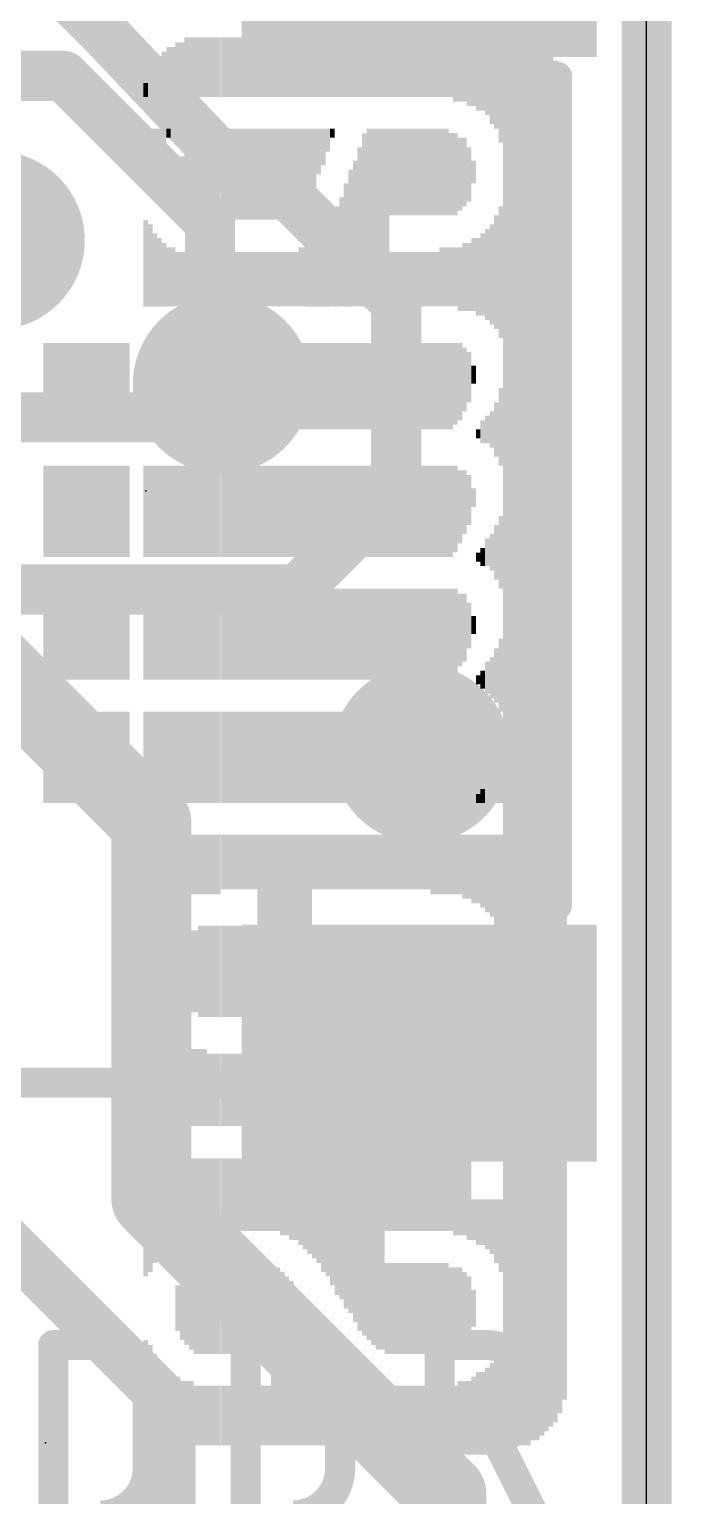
# Model space of a CAD drawing. Extents: x -0.1 to 25.5, y -0.1 to 17.9.
# Drawn here: x 22.27 to 25.53, y 3.8 to 11.23 of the extents above; entities that cross this region are included whole.
import ezdxf

# ---------------------------------------------------------------- set-up
doc = ezdxf.new("R2010")
doc.units = 0
for name, color, linetype in [('1', 12, 'CONTINUOUS'), ('16', 5, 'CONTINUOUS'), ('18', 110, 'CONTINUOUS'), ('20', 31, 'CONTINUOUS'), ('21', 40, 'CONTINUOUS'), ('22', 6, 'CONTINUOUS'), ('23', 53, 'CONTINUOUS'), ('24', 53, 'CONTINUOUS')]:
    doc.layers.add(name, color=color, linetype=linetype)

# ---------------------------------------------------------------- blocks, each defined once
blk = doc.blocks.new('RECT')
blk.add_solid([(-0.5, -0.5), (0.5, -0.5), (-0.5, 0.5), (0.5, 0.5)])
blk = doc.blocks.new('ROUNDV')
at = {"const_width": 0.5}
blk.add_lwpolyline([(0, -0.25, 1), (0, 0.25, 1), (0, -0.25)], format="xyb", dxfattribs=at)

msp = doc.modelspace()

# ---------------------------------------------------------------- linework, layer by layer
at = {"layer": '1'}
for points, const_width in [([(25.4, 17.78), (25.4, 0)], 0.254), ([(22.6532, 11.206), (21.2862, 12.573)], 0.254), ([(23.4042, 10.414), (22.6532, 11.206)], 0.254), ([(23.4042, 10.414), (23.5585, 10.414)], 0.254), ([(23.5585, 10.414), (24.13, 9.8425)], 0.254), ([(24.13, 9.8425), (24.13, 8.89)], 0.254), ([(23.2476, 9.4314), (23.0792, 9.263)], 0.254), ([(23.0792, 9.263), (20.473, 9.263)], 0.254), ([(24.13, 8.89), (23.63, 8.39)], 0.254), ([(21.709, 8.39), (22.8888, 7.2102)], 0.4064), ([(23.63, 8.39), (21.3995, 8.39)], 0.254), ([(22.8888, 7.2102), (22.8888, 5.3006)], 0.4064), ([(22.8888, 5.3006), (24.384, 3.8054)], 0.4064), ([(24.384, 3.8054), (24.384, 1.905)], 0.4064)]:
    msp.add_lwpolyline(points, dxfattribs=dict(at, const_width=const_width))
for points, const_width in [([(22.6993, 11.2497, 1), (22.6072, 11.1623)], 0.127), ([(22.6083, 11.1611, 1), (22.6981, 11.2509)], 0.127), ([(23.4042, 10.4775, 1), (23.4042, 10.3505)], 0.127), ([(23.3582, 10.3703, 1), (23.4503, 10.4577)], 0.127), ([(23.6034, 10.4589, 1), (23.5136, 10.3691)], 0.127), ([(23.5585, 10.3505, 1), (23.5585, 10.4775)], 0.127), ([(24.1935, 9.8425, 1), (24.0665, 9.8425)], 0.127), ([(24.0851, 9.7976, 1), (24.1749, 9.8874)], 0.127), ([(23.2925, 9.3865, 1), (23.2027, 9.4763)], 0.127), ([(23.0343, 9.3079, 1), (23.1241, 9.2181)], 0.127), ([(23.0792, 9.1995, 1), (23.0792, 9.3265)], 0.127), ([(24.1749, 8.8451, 1), (24.0851, 8.9349)], 0.127), ([(24.0665, 8.89, 1), (24.1935, 8.89)], 0.127), ([(23.5851, 8.4349, 1), (23.6749, 8.3451)], 0.127), ([(23.63, 8.3265, 1), (23.63, 8.4535)], 0.127), ([(22.9904, 7.2102, 1), (22.7872, 7.2102)], 0.2032), ([(22.817, 7.1384, 1), (22.9606, 7.282)], 0.2032), ([(22.9606, 5.3725, 1), (22.817, 5.2288)], 0.2032), ([(22.7872, 5.3006, 1), (22.9904, 5.3006)], 0.2032), ([(24.4856, 3.8054, 1), (24.2824, 3.8054)], 0.2032), ([(24.3122, 3.7336, 1), (24.4558, 3.8773)], 0.2032)]:
    msp.add_lwpolyline(points, format="xyb", dxfattribs=dict(at, const_width=const_width))
at = {"layer": '16', "const_width": 0.254}
for points in [[(25.4, 17.78), (25.4, 0)], [(22.4435, 10.9942), (21.7525, 10.9942)], [(23.1862, 10.2515), (22.4435, 10.9942)], [(23.1862, 9.4314), (23.1862, 10.2515)], [(23.2476, 9.4314), (23.1862, 9.4314)], [(21.463, 5.7785), (22.987, 4.2545)], [(22.987, 4.2545), (22.987, 2.54)]]:
    msp.add_lwpolyline(points, dxfattribs=at)
at = {"layer": '16', "const_width": 0.127}
for points in [[(22.4884, 11.0391, 1), (22.3986, 10.9493)], [(22.4435, 10.9307, 1), (22.4435, 11.0577)], [(23.2497, 10.2515, 1), (23.1227, 10.2515)], [(23.1413, 10.2066, 1), (23.2311, 10.2964)], [(23.1862, 9.4949, 1), (23.1862, 9.3679)], [(23.2476, 9.3679, 1), (23.2476, 9.4949)], [(23.1227, 9.4314, 1), (23.2497, 9.4314)], [(23.0505, 4.2545, 1), (22.9235, 4.2545)], [(22.9421, 4.2096, 1), (23.0319, 4.2994)]]:
    msp.add_lwpolyline(points, format="xyb", dxfattribs=at)
at = {"layer": '20'}
msp.add_line((25.4, 2.54), (25.4, 15.24), dxfattribs=at)
at = {"layer": '21', "const_width": 0.1524}
for points in [[(24.946, 6.79), (24.946, 10.99)], [(23.246, 5.89), (20.646, 5.89)], [(22.391, 3.6957), (22.391, 4.5593)], [(22.391, 4.5593), (22.6308, 4.5593)], [(23.3663, 3.6957), (23.3663, 4.5593)], [(23.3663, 4.5593), (23.6062, 4.5593)], [(24.3501, 3.6957), (24.3501, 4.5593)], [(24.3501, 4.5593), (24.59, 4.5593)], [(22.8707, 4.3194), (22.8707, 3.9356)], [(23.8461, 4.3194), (23.8461, 3.9356)], [(24.59, 4.0795), (24.3501, 4.0795)], [(24.8299, 3.6957), (24.638, 4.0795)]]:
    msp.add_lwpolyline(points, dxfattribs=at)
at = {"layer": '21'}
for points, const_width in [([(24.9841, 10.99, 1), (24.9079, 10.99)], 0.0762), ([(24.9079, 6.79, 1), (24.9841, 6.79)], 0.0762), ([(23.246, 5.8519, 1), (23.246, 5.9281)], 0.0762), ([(22.4291, 4.5593, 1), (22.3529, 4.5593)], 0.0762), ([(22.391, 4.5974, 1), (22.391, 4.5212)], 0.0762), ([(22.8707, 4.3194, 0.4142), (22.6308, 4.5593)], 0.1524), ([(22.6308, 4.5974, 1), (22.6308, 4.5212)], 0.0762), ([(22.6308, 4.5212, 1), (22.6308, 4.5974)], 0.0762), ([(23.4044, 4.5593, 1), (23.3282, 4.5593)], 0.0762), ([(23.3663, 4.5974, 1), (23.3663, 4.5212)], 0.0762), ([(23.8461, 4.3194, 0.4142), (23.6062, 4.5593)], 0.1524), ([(23.6062, 4.5974, 1), (23.6062, 4.5212)], 0.0762), ([(23.6062, 4.5212, 1), (23.6062, 4.5974)], 0.0762), ([(24.3882, 4.5593, 1), (24.312, 4.5593)], 0.0762), ([(24.3501, 4.5974, 1), (24.3501, 4.5212)], 0.0762), ([(24.59, 4.0795, 1), (24.59, 4.5593)], 0.1524), ([(24.59, 4.5974, 1), (24.59, 4.5212)], 0.0762), ([(24.59, 4.5212, 1), (24.59, 4.5974)], 0.0762), ([(22.9088, 4.3194, 1), (22.8326, 4.3194)], 0.0762), ([(23.8842, 4.3194, 1), (23.808, 4.3194)], 0.0762), ([(22.8326, 4.3194, 1), (22.9088, 4.3194)], 0.0762), ([(23.808, 4.3194, 1), (23.8842, 4.3194)], 0.0762), ([(24.3501, 4.1176, 1), (24.3501, 4.0414)], 0.0762), ([(24.59, 4.1176, 1), (24.59, 4.0414)], 0.0762), ([(24.59, 4.0414, 1), (24.59, 4.1176)], 0.0762), ([(24.6721, 4.0966, 1), (24.6039, 4.0625)], 0.0762), ([(22.6308, 3.6957, 0.4142), (22.8707, 3.9356)], 0.1524), ([(22.9088, 3.9356, 1), (22.8326, 3.9356)], 0.0762), ([(22.8326, 3.9356, 1), (22.9088, 3.9356)], 0.0762), ([(23.6062, 3.6957, 0.4142), (23.8461, 3.9356)], 0.1524), ([(23.8842, 3.9356, 1), (23.808, 3.9356)], 0.0762), ([(23.808, 3.9356, 1), (23.8842, 3.9356)], 0.0762)]:
    msp.add_lwpolyline(points, format="xyb", dxfattribs=dict(at, const_width=const_width))
at = {"layer": '23'}
msp.add_point((22.86, 8.89), dxfattribs=at)
at = {"layer": '24'}
msp.add_point((22.352, 4.064), dxfattribs=at)

# ---------------------------------------------------------------- block references
at = {"layer": '1', "xscale": 1.8, "yscale": 1.2, "rotation": 180}
for p in [(24.246, 11.69), (24.246, 6.09)]:
    msp.add_blockref('RECT', p, dxfattribs=at)
at = {"layer": '18', "xscale": 0.9064, "yscale": 0.9064}
for p in [(22.098, 10.16), (22.098, 10.16), (23.2476, 9.4314), (23.2476, 9.4314), (24.257, 7.5565), (24.257, 7.5565)]:
    msp.add_blockref('ROUNDV', p, dxfattribs=at)
at = {"layer": '22', "rotation": 90}
for p, xscale, yscale in [((23.0217, 11.0249), 0.2769, 0.0231), ((23.0448, 11.0249), 0.2769, 0.0231), ((23.0679, 11.0376), 0.3023, 0.0231), ((23.091, 11.0376), 0.3023, 0.0231), ((23.114, 11.0376), 0.3023, 0.0229), ((23.137, 11.0376), 0.3023, 0.0231), ((23.1601, 11.0376), 0.3023, 0.0231), ((23.1832, 11.0376), 0.3023, 0.0231), ((23.2063, 11.0376), 0.3023, 0.0231), ((23.2294, 11.0376), 0.3023, 0.0231), ((23.2526, 11.0376), 0.3023, 0.0231), ((23.2757, 11.0376), 0.3023, 0.0231), ((23.2988, 11.0376), 0.3023, 0.0231), ((23.3219, 11.0376), 0.3023, 0.0231), ((23.345, 11.0376), 0.3023, 0.0231), ((23.368, 11.0376), 0.3023, 0.0229), ((23.391, 11.0376), 0.3023, 0.0231), ((23.4141, 11.0376), 0.3023, 0.0231), ((23.4372, 11.0376), 0.3023, 0.0231), ((23.4603, 11.0376), 0.3023, 0.0231), ((23.4834, 11.0376), 0.3023, 0.0231), ((23.5066, 11.0376), 0.3023, 0.0231), ((23.5297, 11.0376), 0.3023, 0.0231), ((23.5528, 11.0376), 0.3023, 0.0231), ((23.5759, 11.0376), 0.3023, 0.0231), ((23.599, 11.0376), 0.3023, 0.0231), ((23.622, 11.0376), 0.3023, 0.0229), ((23.645, 11.0376), 0.3023, 0.0231), ((23.6681, 11.0376), 0.3023, 0.0231), ((23.6912, 11.0376), 0.3023, 0.0231), ((23.7143, 11.0376), 0.3023, 0.0231), ((23.7374, 11.0376), 0.3023, 0.0231), ((23.7606, 11.0376), 0.3023, 0.0231), ((23.7837, 11.0376), 0.3023, 0.0231), ((23.8068, 11.0376), 0.3023, 0.0231), ((23.8299, 11.0376), 0.3023, 0.0231), ((23.853, 11.0376), 0.3023, 0.0231), ((23.876, 11.0376), 0.3023, 0.0229), ((23.899, 11.0376), 0.3023, 0.0231), ((23.9221, 11.0376), 0.3023, 0.0231), ((23.9452, 11.0376), 0.3023, 0.0231), ((23.9683, 11.0376), 0.3023, 0.0231), ((23.9914, 11.0376), 0.3023, 0.0231), ((24.0146, 11.0376), 0.3023, 0.0231), ((24.0377, 11.0376), 0.3023, 0.0231), ((24.0608, 11.0376), 0.3023, 0.0231), ((24.0839, 11.0376), 0.3023, 0.0231), ((24.107, 11.0376), 0.3023, 0.0231), ((24.13, 11.0376), 0.3023, 0.0229), ((24.153, 11.0376), 0.3023, 0.0231), ((24.1761, 11.0376), 0.3023, 0.0231), ((24.1992, 11.0376), 0.3023, 0.0231), ((24.2223, 11.0376), 0.3023, 0.0231), ((24.2454, 11.0376), 0.3023, 0.0231), ((24.2686, 11.0376), 0.3023, 0.0231), ((24.2917, 11.0376), 0.3023, 0.0231), ((24.3148, 11.0376), 0.3023, 0.0231), ((24.3379, 11.0376), 0.3023, 0.0231), ((24.361, 11.0376), 0.3023, 0.0231), ((24.384, 11.0376), 0.3023, 0.0229), ((24.407, 11.0376), 0.3023, 0.0231), ((24.4301, 11.0261), 0.3251, 0.0231), ((24.4532, 11.0261), 0.3251, 0.0231), ((24.4763, 11.0261), 0.3251, 0.0231), ((24.4994, 11.0147), 0.348, 0.0231), ((24.5226, 11.0147), 0.348, 0.0231), ((24.5457, 11.0033), 0.3708, 0.0231), ((24.5688, 11.0033), 0.3708, 0.0231), ((24.5919, 10.9919), 0.3937, 0.0231), ((24.615, 10.969), 0.4394, 0.0231), ((24.638, 10.9576), 0.4623, 0.0229), ((24.661, 10.922), 0.5334, 0.0231), ((24.6841, 8.429), 5.5194, 0.0231), ((24.7072, 8.429), 5.5194, 0.0231), ((24.7303, 8.429), 5.5194, 0.0231), ((24.7534, 8.429), 5.5194, 0.0231), ((24.7766, 8.429), 5.5194, 0.0231), ((24.7997, 8.4163), 5.494, 0.0231), ((24.8228, 8.4163), 5.494, 0.0231), ((22.9292, 10.9906), 0.2083, 0.0231), ((22.9523, 11.002), 0.2311, 0.0231), ((22.9754, 11.0134), 0.254, 0.0231), ((22.9986, 11.0134), 0.254, 0.0231), ((24.8459, 8.4049), 5.4712, 0.0231), ((24.869, 8.4049), 5.4712, 0.0231), ((24.892, 8.3934), 5.4483, 0.0229), ((24.915, 8.382), 5.4254, 0.0231), ((22.883, 10.9563), 0.1397, 0.0231), ((22.9061, 10.9792), 0.1854, 0.0231), ((24.9381, 8.3706), 5.4026, 0.0231), ((24.9612, 8.3477), 5.3569, 0.0231), ((22.86, 10.922), 0.0711, 0.0229), ((24.9843, 8.3134), 5.2883, 0.0231), ((22.86, 10.6109), 0.2311, 0.0229), ((22.883, 10.6223), 0.2083, 0.0231), ((22.9061, 10.6451), 0.1626, 0.0231), ((22.9292, 10.668), 0.1168, 0.0231), ((22.9523, 10.6794), 0.094, 0.0231), ((22.9754, 10.7036), 0.0457, 0.0231), ((23.137, 10.4953), 0.4623, 0.0231), ((23.1601, 10.4953), 0.4623, 0.0231), ((23.1832, 10.4953), 0.4623, 0.0231), ((23.2063, 10.4953), 0.4623, 0.0231), ((23.2294, 10.4953), 0.4623, 0.0231), ((23.2526, 10.4953), 0.4623, 0.0231), ((23.2757, 10.4953), 0.4623, 0.0231), ((23.2988, 10.4953), 0.4623, 0.0231), ((23.3219, 10.4953), 0.4623, 0.0231), ((23.345, 10.4953), 0.4623, 0.0231), ((23.368, 10.4953), 0.4623, 0.0229), ((23.391, 10.4953), 0.4623, 0.0231), ((23.4141, 10.4953), 0.4623, 0.0231), ((23.4372, 10.4953), 0.4623, 0.0231), ((23.4603, 10.4953), 0.4623, 0.0231), ((23.4834, 10.4953), 0.4623, 0.0231), ((23.5066, 10.4953), 0.4623, 0.0231), ((23.5297, 10.4953), 0.4623, 0.0231), ((23.5528, 10.4953), 0.4623, 0.0231), ((23.5759, 10.4953), 0.4623, 0.0231), ((23.599, 10.5067), 0.4394, 0.0231), ((23.622, 10.5067), 0.4394, 0.0229), ((23.645, 10.5181), 0.4166, 0.0231), ((23.6681, 10.5296), 0.3937, 0.0231), ((23.6912, 10.5524), 0.348, 0.0231), ((23.7143, 10.5766), 0.2997, 0.0231), ((23.7374, 10.6109), 0.2311, 0.0231), ((23.7606, 10.6337), 0.1854, 0.0231), ((23.7837, 10.668), 0.1168, 0.0231), ((23.8068, 10.7036), 0.0457, 0.0231), ((23.9914, 10.2756), 0.9017, 0.0231), ((24.0146, 10.2756), 0.9017, 0.0231), ((24.0377, 10.2756), 0.9017, 0.0231), ((24.0608, 10.2756), 0.9017, 0.0231), ((24.0839, 10.2756), 0.9017, 0.0231), ((24.107, 10.5067), 0.4394, 0.0231), ((24.13, 10.5067), 0.4394, 0.0229), ((24.153, 10.5067), 0.4394, 0.0231), ((24.1761, 10.5067), 0.4394, 0.0231), ((24.1992, 10.5067), 0.4394, 0.0231), ((24.2223, 10.5067), 0.4394, 0.0231), ((24.2454, 10.5067), 0.4394, 0.0231), ((24.2686, 10.5067), 0.4394, 0.0231), ((24.2917, 10.5067), 0.4394, 0.0231), ((24.3148, 10.5067), 0.4394, 0.0231), ((24.3379, 10.5067), 0.4394, 0.0231), ((24.361, 10.5067), 0.4394, 0.0231), ((24.384, 10.5067), 0.4394, 0.0229), ((23.0679, 10.4597), 0.3454, 0.0231), ((23.091, 10.4839), 0.3937, 0.0231), ((23.114, 10.4839), 0.4394, 0.0229), ((23.9452, 10.2286), 0.8077, 0.0231), ((23.9683, 10.2641), 0.8788, 0.0231), ((24.407, 10.4953), 0.4166, 0.0231), ((24.4301, 10.4953), 0.4166, 0.0231), ((24.4532, 10.4953), 0.3708, 0.0231), ((24.4763, 10.5067), 0.348, 0.0231), ((24.4994, 10.494), 0.2769, 0.0231), ((23.0448, 10.4483), 0.2769, 0.0231), ((23.9221, 10.1943), 0.7391, 0.0231), ((24.5226, 10.5067), 0.1143, 0.0231), ((23.0217, 10.4369), 0.1168, 0.0231), ((23.899, 10.1714), 0.6934, 0.0231), ((23.876, 10.1371), 0.6248, 0.0229), ((23.853, 10.1016), 0.5537, 0.0231), ((22.86, 10.0444), 0.4394, 0.0229), ((23.8068, 10.0559), 0.4623, 0.0231), ((23.8299, 10.0787), 0.508, 0.0231), ((24.638, 9.9987), 0.5766, 0.0229), ((24.661, 9.9987), 0.668, 0.0231), ((22.883, 10.033), 0.4166, 0.0231), ((22.9061, 10.0101), 0.3708, 0.0231), ((23.7606, 10.0101), 0.3708, 0.0231), ((23.7837, 10.033), 0.4166, 0.0231), ((24.5688, 9.9873), 0.4166, 0.0231), ((24.5919, 9.9873), 0.4623, 0.0231), ((24.615, 9.9873), 0.508, 0.0231), ((22.9292, 9.9987), 0.348, 0.0231), ((22.9523, 9.986), 0.3226, 0.0231), ((22.9754, 9.9746), 0.2997, 0.0231), ((22.9986, 9.9746), 0.2997, 0.0231), ((23.645, 9.9746), 0.2997, 0.0231), ((23.6681, 9.9746), 0.2997, 0.0231), ((23.6912, 9.986), 0.3226, 0.0231), ((23.7143, 9.986), 0.3226, 0.0231), ((23.7374, 9.9987), 0.348, 0.0231), ((24.361, 9.9746), 0.2997, 0.0231), ((24.384, 9.9746), 0.2997, 0.0229), ((24.407, 9.9746), 0.2997, 0.0231), ((24.4301, 9.9746), 0.2997, 0.0231), ((24.4532, 9.9632), 0.3226, 0.0231), ((24.4763, 9.9746), 0.3454, 0.0231), ((24.4994, 9.9746), 0.3454, 0.0231), ((24.5226, 9.9873), 0.3708, 0.0231), ((24.5457, 9.9759), 0.3937, 0.0231), ((23.0217, 9.9632), 0.2769, 0.0231), ((23.0448, 9.9632), 0.2769, 0.0231), ((23.0679, 9.9632), 0.2769, 0.0231), ((23.091, 9.9632), 0.2769, 0.0231), ((23.114, 9.9632), 0.2769, 0.0229), ((23.137, 9.9632), 0.2769, 0.0231), ((23.1601, 9.9632), 0.2769, 0.0231), ((23.1832, 9.9632), 0.2769, 0.0231), ((23.2063, 9.9632), 0.2769, 0.0231), ((23.2294, 9.9632), 0.2769, 0.0231), ((23.2526, 9.9632), 0.2769, 0.0231), ((23.2757, 9.9632), 0.2769, 0.0231), ((23.2988, 9.9632), 0.2769, 0.0231), ((23.3219, 9.9632), 0.2769, 0.0231), ((23.345, 9.9632), 0.2769, 0.0231), ((23.368, 9.9632), 0.2769, 0.0229), ((23.391, 9.9632), 0.2769, 0.0231), ((23.4141, 9.9632), 0.2769, 0.0231), ((23.4372, 9.9632), 0.2769, 0.0231), ((23.4603, 9.9632), 0.2769, 0.0231), ((23.4834, 9.9632), 0.2769, 0.0231), ((23.5066, 9.9632), 0.2769, 0.0231), ((23.5297, 9.9632), 0.2769, 0.0231), ((23.5528, 9.9632), 0.2769, 0.0231), ((23.5759, 9.9632), 0.2769, 0.0231), ((23.599, 9.9632), 0.2769, 0.0231), ((23.622, 9.9632), 0.2769, 0.0229), ((24.107, 9.9632), 0.2769, 0.0231), ((24.13, 9.9632), 0.2769, 0.0229), ((24.153, 9.9632), 0.2769, 0.0231), ((24.1761, 9.9632), 0.2769, 0.0231), ((24.1992, 9.9632), 0.2769, 0.0231), ((24.2223, 9.9632), 0.2769, 0.0231), ((24.2454, 9.9632), 0.2769, 0.0231), ((24.2686, 9.9632), 0.2769, 0.0231), ((24.2917, 9.9632), 0.2769, 0.0231), ((24.3148, 9.9632), 0.2769, 0.0231), ((24.3379, 9.9632), 0.2769, 0.0231), ((22.352, 9.4209), 0.4369, 0.0229), ((22.375, 9.4209), 0.4369, 0.0231), ((22.3981, 9.4209), 0.4369, 0.0231), ((22.4212, 9.4209), 0.4369, 0.0231), ((22.4443, 9.4209), 0.4369, 0.0231), ((22.4674, 9.4209), 0.4369, 0.0231), ((22.4906, 9.4209), 0.4369, 0.0231), ((22.5137, 9.4209), 0.4369, 0.0231), ((22.5368, 9.4209), 0.4369, 0.0231), ((22.5599, 9.4209), 0.4369, 0.0231), ((22.583, 9.4209), 0.4369, 0.0231), ((22.606, 9.4209), 0.4369, 0.0229), ((22.629, 9.4209), 0.4369, 0.0231), ((22.6521, 9.4209), 0.4369, 0.0231), ((22.6752, 9.4209), 0.4369, 0.0231), ((22.6983, 9.4209), 0.4369, 0.0231), ((22.7214, 9.4209), 0.4369, 0.0231), ((22.7446, 9.4209), 0.4369, 0.0231), ((22.7677, 9.4209), 0.4369, 0.0231), ((22.86, 9.4209), 0.4369, 0.0229), ((22.883, 9.4209), 0.4369, 0.0231), ((22.9061, 9.4209), 0.4369, 0.0231), ((22.9292, 9.4209), 0.4369, 0.0231), ((22.9523, 9.4209), 0.4369, 0.0231), ((22.9754, 9.4209), 0.4369, 0.0231), ((22.9986, 9.4209), 0.4369, 0.0231), ((23.0217, 9.4209), 0.4369, 0.0231), ((23.0448, 9.4209), 0.4369, 0.0231), ((23.0679, 9.4209), 0.4369, 0.0231), ((23.091, 9.4209), 0.4369, 0.0231), ((23.114, 9.4209), 0.4369, 0.0229), ((23.137, 9.4209), 0.4369, 0.0231), ((23.1601, 9.4209), 0.4369, 0.0231), ((23.1832, 9.4209), 0.4369, 0.0231), ((23.2063, 9.4209), 0.4369, 0.0231), ((23.2294, 9.4209), 0.4369, 0.0231), ((23.2526, 9.4209), 0.4369, 0.0231), ((23.2757, 9.4209), 0.4369, 0.0231), ((23.2988, 9.4209), 0.4369, 0.0231), ((23.3219, 9.4209), 0.4369, 0.0231), ((23.345, 9.4209), 0.4369, 0.0231), ((23.368, 9.4209), 0.4369, 0.0229), ((23.391, 9.4209), 0.4369, 0.0231), ((23.4141, 9.4209), 0.4369, 0.0231), ((23.4372, 9.4209), 0.4369, 0.0231), ((23.4603, 9.4209), 0.4369, 0.0231), ((23.4834, 9.4209), 0.4369, 0.0231), ((23.5066, 9.4209), 0.4369, 0.0231), ((23.5297, 9.4209), 0.4369, 0.0231), ((23.5528, 9.4209), 0.4369, 0.0231), ((23.5759, 9.4209), 0.4369, 0.0231), ((23.599, 9.4209), 0.4369, 0.0231), ((23.622, 9.4209), 0.4369, 0.0229), ((23.645, 9.4209), 0.4369, 0.0231), ((23.6681, 9.4209), 0.4369, 0.0231), ((23.6912, 9.4209), 0.4369, 0.0231), ((23.7143, 9.4209), 0.4369, 0.0231), ((23.7374, 9.4209), 0.4369, 0.0231), ((23.7606, 9.4209), 0.4369, 0.0231), ((23.7837, 9.4209), 0.4369, 0.0231), ((23.8068, 9.4209), 0.4369, 0.0231), ((23.8299, 9.4209), 0.4369, 0.0231), ((23.853, 9.4209), 0.4369, 0.0231), ((23.876, 9.4209), 0.4369, 0.0229), ((23.899, 9.4209), 0.4369, 0.0231), ((23.9221, 9.4209), 0.4369, 0.0231), ((23.9452, 9.4209), 0.4369, 0.0231), ((23.9683, 9.4209), 0.4369, 0.0231), ((23.9914, 9.4209), 0.4369, 0.0231), ((24.0146, 9.4209), 0.4369, 0.0231), ((24.0377, 9.4209), 0.4369, 0.0231), ((24.0608, 9.4209), 0.4369, 0.0231), ((24.0839, 9.4209), 0.4369, 0.0231), ((24.107, 9.4209), 0.4369, 0.0231), ((24.13, 9.4209), 0.4369, 0.0229), ((24.153, 9.4209), 0.4369, 0.0231), ((24.1761, 9.4209), 0.4369, 0.0231), ((24.1992, 9.4209), 0.4369, 0.0231), ((24.2223, 9.4209), 0.4369, 0.0231), ((24.2454, 9.4209), 0.4369, 0.0231), ((24.2686, 9.4209), 0.4369, 0.0231), ((24.2917, 9.4209), 0.4369, 0.0231), ((24.3148, 9.4209), 0.4369, 0.0231), ((24.3379, 9.4209), 0.4369, 0.0231), ((24.361, 9.4209), 0.4369, 0.0231), ((24.384, 9.4209), 0.4369, 0.0229), ((24.407, 9.4209), 0.4369, 0.0231), ((24.4301, 9.4323), 0.414, 0.0231), ((24.4532, 9.4437), 0.3912, 0.0231), ((24.4763, 9.4551), 0.3226, 0.0231), ((24.4994, 9.4666), 0.254, 0.0231), ((24.5226, 9.4793), 0.0914, 0.0231), ((24.661, 9.2139), 0.3937, 0.0231), ((24.615, 9.2012), 0.1854, 0.0231), ((24.638, 9.2012), 0.2769, 0.0229), ((24.5688, 9.1897), 0.1168, 0.0231), ((24.5919, 9.2012), 0.1397, 0.0231), ((24.5457, 9.1796), 0.0457, 0.0231), ((22.352, 8.7859), 0.4623, 0.0229), ((22.375, 8.7859), 0.4623, 0.0231), ((22.3981, 8.7859), 0.4623, 0.0231), ((22.4212, 8.7859), 0.4623, 0.0231), ((22.4443, 8.7859), 0.4623, 0.0231), ((22.4674, 8.7859), 0.4623, 0.0231), ((22.4906, 8.7859), 0.4623, 0.0231), ((22.5137, 8.7859), 0.4623, 0.0231), ((22.5368, 8.7859), 0.4623, 0.0231), ((22.5599, 8.7859), 0.4623, 0.0231), ((22.583, 8.7859), 0.4623, 0.0231), ((22.606, 8.7859), 0.4623, 0.0229), ((22.629, 8.7859), 0.4623, 0.0231), ((22.6521, 8.7859), 0.4623, 0.0231), ((22.6752, 8.7859), 0.4623, 0.0231), ((22.6983, 8.7859), 0.4623, 0.0231), ((22.7214, 8.7859), 0.4623, 0.0231), ((22.7446, 8.7859), 0.4623, 0.0231), ((22.7677, 8.7859), 0.4623, 0.0231), ((22.86, 8.7859), 0.4623, 0.0229), ((22.883, 8.7859), 0.4623, 0.0231), ((22.9061, 8.7859), 0.4623, 0.0231), ((22.9292, 8.7859), 0.4623, 0.0231), ((22.9523, 8.7859), 0.4623, 0.0231), ((22.9754, 8.7859), 0.4623, 0.0231), ((22.9986, 8.7859), 0.4623, 0.0231), ((23.0217, 8.7859), 0.4623, 0.0231), ((23.0448, 8.7859), 0.4623, 0.0231), ((23.0679, 8.7859), 0.4623, 0.0231), ((23.091, 8.7859), 0.4623, 0.0231), ((23.114, 8.7859), 0.4623, 0.0229), ((23.137, 8.7859), 0.4623, 0.0231), ((23.1601, 8.7859), 0.4623, 0.0231), ((23.1832, 8.7859), 0.4623, 0.0231), ((23.2063, 8.7859), 0.4623, 0.0231), ((23.2294, 8.7859), 0.4623, 0.0231), ((23.2526, 8.7859), 0.4623, 0.0231), ((23.2757, 8.7859), 0.4623, 0.0231), ((23.2988, 8.7859), 0.4623, 0.0231), ((23.3219, 8.7859), 0.4623, 0.0231), ((23.345, 8.7859), 0.4623, 0.0231), ((23.368, 8.7859), 0.4623, 0.0229), ((23.391, 8.7859), 0.4623, 0.0231), ((23.4141, 8.7859), 0.4623, 0.0231), ((23.4372, 8.7859), 0.4623, 0.0231), ((23.4603, 8.7859), 0.4623, 0.0231), ((23.4834, 8.7859), 0.4623, 0.0231), ((23.5066, 8.7859), 0.4623, 0.0231), ((23.5297, 8.7859), 0.4623, 0.0231), ((23.5528, 8.7859), 0.4623, 0.0231), ((23.5759, 8.7859), 0.4623, 0.0231), ((23.599, 8.7859), 0.4623, 0.0231), ((23.622, 8.7859), 0.4623, 0.0229), ((23.645, 8.7859), 0.4623, 0.0231), ((23.6681, 8.7859), 0.4623, 0.0231), ((23.6912, 8.7859), 0.4623, 0.0231), ((23.7143, 8.7859), 0.4623, 0.0231), ((23.7374, 8.7859), 0.4623, 0.0231), ((23.7606, 8.7859), 0.4623, 0.0231), ((23.7837, 8.7859), 0.4623, 0.0231), ((23.8068, 8.7859), 0.4623, 0.0231), ((23.8299, 8.7859), 0.4623, 0.0231), ((23.853, 8.7859), 0.4623, 0.0231), ((23.876, 8.7859), 0.4623, 0.0229), ((23.899, 8.7859), 0.4623, 0.0231), ((23.9221, 8.7859), 0.4623, 0.0231), ((23.9452, 8.7859), 0.4623, 0.0231), ((23.9683, 8.7859), 0.4623, 0.0231), ((23.9914, 8.7859), 0.4623, 0.0231), ((24.0146, 8.7859), 0.4623, 0.0231), ((24.0377, 8.7859), 0.4623, 0.0231), ((24.0608, 8.7859), 0.4623, 0.0231), ((24.0839, 8.7859), 0.4623, 0.0231), ((24.107, 8.7859), 0.4623, 0.0231), ((24.13, 8.7859), 0.4623, 0.0229), ((24.153, 8.7859), 0.4623, 0.0231), ((24.1761, 8.7859), 0.4623, 0.0231), ((24.1992, 8.7859), 0.4623, 0.0231), ((24.2223, 8.7859), 0.4623, 0.0231), ((24.2454, 8.7859), 0.4623, 0.0231), ((24.2686, 8.7859), 0.4623, 0.0231), ((24.2917, 8.7859), 0.4623, 0.0231), ((24.3148, 8.7859), 0.4623, 0.0231), ((24.3379, 8.7859), 0.4623, 0.0231), ((24.361, 8.7859), 0.4623, 0.0231), ((24.384, 8.7859), 0.4623, 0.0229), ((24.407, 8.7859), 0.4623, 0.0231), ((24.4301, 8.7973), 0.4394, 0.0231), ((24.4532, 8.8087), 0.3708, 0.0231), ((24.4763, 8.8329), 0.3226, 0.0231), ((24.4994, 8.8443), 0.254, 0.0231), ((24.5226, 8.8557), 0.094, 0.0231), ((24.638, 8.5789), 0.2769, 0.0229), ((24.661, 8.5789), 0.3683, 0.0231), ((24.5919, 8.5789), 0.1397, 0.0231), ((24.615, 8.5789), 0.1854, 0.0231), ((24.5457, 8.5547), 0.0457, 0.0231), ((24.5688, 8.5547), 0.0914, 0.0231), ((22.352, 8.1636), 0.4623, 0.0229), ((22.375, 8.1636), 0.4623, 0.0231), ((22.3981, 8.1636), 0.4623, 0.0231), ((22.4212, 8.1636), 0.4623, 0.0231), ((22.4443, 8.1636), 0.4623, 0.0231), ((22.4674, 8.1636), 0.4623, 0.0231), ((22.4906, 8.1636), 0.4623, 0.0231), ((22.5137, 8.1636), 0.4623, 0.0231), ((22.5368, 8.1636), 0.4623, 0.0231), ((22.5599, 8.1636), 0.4623, 0.0231), ((22.583, 8.1636), 0.4623, 0.0231), ((22.606, 8.1636), 0.4623, 0.0229), ((22.629, 8.1636), 0.4623, 0.0231), ((22.6521, 8.1636), 0.4623, 0.0231), ((22.6752, 8.1636), 0.4623, 0.0231), ((22.6983, 8.1636), 0.4623, 0.0231), ((22.7214, 8.1636), 0.4623, 0.0231), ((22.7446, 8.1636), 0.4623, 0.0231), ((22.7677, 8.1636), 0.4623, 0.0231), ((22.86, 8.1636), 0.4623, 0.0229), ((22.883, 8.1636), 0.4623, 0.0231), ((22.9061, 8.1636), 0.4623, 0.0231), ((22.9292, 8.1636), 0.4623, 0.0231), ((22.9523, 8.1636), 0.4623, 0.0231), ((22.9754, 8.1636), 0.4623, 0.0231), ((22.9986, 8.1636), 0.4623, 0.0231), ((23.0217, 8.1636), 0.4623, 0.0231), ((23.0448, 8.1636), 0.4623, 0.0231), ((23.0679, 8.1636), 0.4623, 0.0231), ((23.091, 8.1636), 0.4623, 0.0231), ((23.114, 8.1636), 0.4623, 0.0229), ((23.137, 8.1636), 0.4623, 0.0231), ((23.1601, 8.1636), 0.4623, 0.0231), ((23.1832, 8.1636), 0.4623, 0.0231), ((23.2063, 8.1636), 0.4623, 0.0231), ((23.2294, 8.1636), 0.4623, 0.0231), ((23.2526, 8.1636), 0.4623, 0.0231), ((23.2757, 8.1636), 0.4623, 0.0231), ((23.2988, 8.1636), 0.4623, 0.0231), ((23.3219, 8.1636), 0.4623, 0.0231), ((23.345, 8.1636), 0.4623, 0.0231), ((23.368, 8.1636), 0.4623, 0.0229), ((23.391, 8.1636), 0.4623, 0.0231), ((23.4141, 8.1636), 0.4623, 0.0231), ((23.4372, 8.1636), 0.4623, 0.0231), ((23.4603, 8.1636), 0.4623, 0.0231), ((23.4834, 8.1636), 0.4623, 0.0231), ((23.5066, 8.1636), 0.4623, 0.0231), ((23.5297, 8.1636), 0.4623, 0.0231), ((23.5528, 8.1636), 0.4623, 0.0231), ((23.5759, 8.1636), 0.4623, 0.0231), ((23.599, 8.1636), 0.4623, 0.0231), ((23.622, 8.1636), 0.4623, 0.0229), ((23.645, 8.1636), 0.4623, 0.0231), ((23.6681, 8.1636), 0.4623, 0.0231), ((23.6912, 8.1636), 0.4623, 0.0231), ((23.7143, 8.1636), 0.4623, 0.0231), ((23.7374, 8.1636), 0.4623, 0.0231), ((23.7606, 8.1636), 0.4623, 0.0231), ((23.7837, 8.1636), 0.4623, 0.0231), ((23.8068, 8.1636), 0.4623, 0.0231), ((23.8299, 8.1636), 0.4623, 0.0231), ((23.853, 8.1636), 0.4623, 0.0231), ((23.876, 8.1636), 0.4623, 0.0229), ((23.899, 8.1636), 0.4623, 0.0231), ((23.9221, 8.1636), 0.4623, 0.0231), ((23.9452, 8.1636), 0.4623, 0.0231), ((23.9683, 8.1636), 0.4623, 0.0231), ((23.9914, 8.1636), 0.4623, 0.0231), ((24.0146, 8.1636), 0.4623, 0.0231), ((24.0377, 8.1636), 0.4623, 0.0231), ((24.0608, 8.1636), 0.4623, 0.0231), ((24.0839, 8.1636), 0.4623, 0.0231), ((24.107, 8.1636), 0.4623, 0.0231), ((24.13, 8.1636), 0.4623, 0.0229), ((24.153, 8.1636), 0.4623, 0.0231), ((24.1761, 8.1636), 0.4623, 0.0231), ((24.1992, 8.1636), 0.4623, 0.0231), ((24.2223, 8.1636), 0.4623, 0.0231), ((24.2454, 8.1636), 0.4623, 0.0231), ((24.2686, 8.1636), 0.4623, 0.0231), ((24.2917, 8.1636), 0.4623, 0.0231), ((24.3148, 8.1636), 0.4623, 0.0231), ((24.3379, 8.1636), 0.4623, 0.0231), ((24.361, 8.1636), 0.4623, 0.0231), ((24.384, 8.1636), 0.4623, 0.0229), ((24.407, 8.1636), 0.4623, 0.0231), ((24.4301, 8.175), 0.4394, 0.0231), ((24.4532, 8.1852), 0.3683, 0.0231), ((24.4763, 8.1966), 0.3454, 0.0231), ((24.4994, 8.208), 0.2311, 0.0231), ((24.5226, 8.2093), 0.0914, 0.0231), ((24.661, 7.9553), 0.3708, 0.0231), ((24.615, 7.9426), 0.2083, 0.0231), ((24.638, 7.954), 0.2769, 0.0229), ((24.5457, 7.9324), 0.0457, 0.0231), ((24.5688, 7.9324), 0.0914, 0.0231), ((24.5919, 7.9426), 0.1626, 0.0231), ((22.352, 7.5387), 0.4623, 0.0229), ((22.375, 7.5387), 0.4623, 0.0231), ((22.3981, 7.5387), 0.4623, 0.0231), ((22.4212, 7.5387), 0.4623, 0.0231), ((22.4443, 7.5387), 0.4623, 0.0231), ((22.4674, 7.5387), 0.4623, 0.0231), ((22.4906, 7.5387), 0.4623, 0.0231), ((22.5137, 7.5387), 0.4623, 0.0231), ((22.5368, 7.5387), 0.4623, 0.0231), ((22.5599, 7.5387), 0.4623, 0.0231), ((22.583, 7.5387), 0.4623, 0.0231), ((22.606, 7.5387), 0.4623, 0.0229), ((22.629, 7.5387), 0.4623, 0.0231), ((22.6521, 7.5387), 0.4623, 0.0231), ((22.6752, 7.5387), 0.4623, 0.0231), ((22.6983, 7.5387), 0.4623, 0.0231), ((22.7214, 7.5387), 0.4623, 0.0231), ((22.7446, 7.5387), 0.4623, 0.0231), ((22.7677, 7.5387), 0.4623, 0.0231), ((22.86, 7.5387), 0.4623, 0.0229), ((22.883, 7.5387), 0.4623, 0.0231), ((22.9061, 7.5387), 0.4623, 0.0231), ((22.9292, 7.5387), 0.4623, 0.0231), ((22.9523, 7.5387), 0.4623, 0.0231), ((22.9754, 7.5387), 0.4623, 0.0231), ((22.9986, 7.5387), 0.4623, 0.0231), ((23.0217, 7.5387), 0.4623, 0.0231), ((23.0448, 7.5387), 0.4623, 0.0231), ((23.0679, 7.5387), 0.4623, 0.0231), ((23.091, 7.5387), 0.4623, 0.0231), ((23.114, 7.5387), 0.4623, 0.0229), ((23.137, 7.5387), 0.4623, 0.0231), ((23.1601, 7.5387), 0.4623, 0.0231), ((23.1832, 7.5387), 0.4623, 0.0231), ((23.2063, 7.5387), 0.4623, 0.0231), ((23.2294, 7.5387), 0.4623, 0.0231), ((23.2526, 7.5387), 0.4623, 0.0231), ((23.2757, 7.5387), 0.4623, 0.0231), ((23.2988, 7.5387), 0.4623, 0.0231), ((23.3219, 7.5387), 0.4623, 0.0231), ((23.345, 7.5387), 0.4623, 0.0231), ((23.368, 7.5387), 0.4623, 0.0229), ((23.391, 7.5387), 0.4623, 0.0231), ((23.4141, 7.5387), 0.4623, 0.0231), ((23.4372, 7.5387), 0.4623, 0.0231), ((23.4603, 7.5387), 0.4623, 0.0231), ((23.4834, 7.5387), 0.4623, 0.0231), ((23.5066, 7.5387), 0.4623, 0.0231), ((23.5297, 7.5387), 0.4623, 0.0231), ((23.5528, 7.5387), 0.4623, 0.0231), ((23.5759, 7.5387), 0.4623, 0.0231), ((23.599, 7.5387), 0.4623, 0.0231), ((23.622, 7.5387), 0.4623, 0.0229), ((23.645, 7.5387), 0.4623, 0.0231), ((23.6681, 7.5387), 0.4623, 0.0231), ((23.6912, 7.5387), 0.4623, 0.0231), ((23.7143, 7.5387), 0.4623, 0.0231), ((23.7374, 7.5387), 0.4623, 0.0231), ((23.7606, 7.5387), 0.4623, 0.0231), ((23.7837, 7.5387), 0.4623, 0.0231), ((23.8068, 7.5387), 0.4623, 0.0231), ((23.8299, 7.5387), 0.4623, 0.0231), ((23.853, 7.5387), 0.4623, 0.0231), ((23.876, 7.5387), 0.4623, 0.0229), ((23.899, 7.5387), 0.4623, 0.0231), ((23.9221, 7.5387), 0.4623, 0.0231), ((23.9452, 7.5387), 0.4623, 0.0231), ((23.9683, 7.5387), 0.4623, 0.0231), ((23.9914, 7.5387), 0.4623, 0.0231), ((24.0146, 7.5387), 0.4623, 0.0231), ((24.0377, 7.5387), 0.4623, 0.0231), ((24.0608, 7.5387), 0.4623, 0.0231), ((24.0839, 7.5387), 0.4623, 0.0231), ((24.107, 7.5387), 0.4623, 0.0231), ((24.13, 7.5387), 0.4623, 0.0229), ((24.153, 7.5387), 0.4623, 0.0231), ((24.1761, 7.5387), 0.4623, 0.0231), ((24.1992, 7.5387), 0.4623, 0.0231), ((24.2223, 7.5387), 0.4623, 0.0231), ((24.2454, 7.5387), 0.4623, 0.0231), ((24.2686, 7.5387), 0.4623, 0.0231), ((24.2917, 7.5387), 0.4623, 0.0231), ((24.3148, 7.5387), 0.4623, 0.0231), ((24.3379, 7.5387), 0.4623, 0.0231), ((24.361, 7.5387), 0.4623, 0.0231), ((24.384, 7.5387), 0.4623, 0.0229), ((24.407, 7.5387), 0.4623, 0.0231), ((24.4301, 7.5502), 0.4394, 0.0231), ((24.4532, 7.5629), 0.3683, 0.0231), ((24.4763, 7.5857), 0.3226, 0.0231), ((24.4994, 7.5857), 0.2311, 0.0231), ((24.5226, 7.6086), 0.094, 0.0231), ((24.661, 7.4232), 0.2311, 0.0231), ((24.615, 7.3774), 0.1397, 0.0231), ((24.638, 7.3889), 0.1626, 0.0229), ((24.5688, 7.3431), 0.0711, 0.0231), ((24.5919, 7.3546), 0.094, 0.0231), ((24.5457, 7.3304), 0.0457, 0.0231), ((22.86, 6.8821), 0.5309, 0.0229), ((22.883, 6.8936), 0.508, 0.0231), ((22.9061, 6.9164), 0.4623, 0.0231), ((22.9292, 6.9393), 0.4166, 0.0231), ((22.9523, 6.9507), 0.3937, 0.0231), ((22.9754, 6.9621), 0.3708, 0.0231), ((22.9986, 6.9736), 0.348, 0.0231), ((23.0217, 6.9736), 0.348, 0.0231), ((23.0448, 6.985), 0.3251, 0.0231), ((23.0679, 6.985), 0.3251, 0.0231), ((23.091, 6.9964), 0.3023, 0.0231), ((23.114, 6.9964), 0.3023, 0.0229), ((23.137, 6.9964), 0.3023, 0.0231), ((23.1601, 6.9964), 0.3023, 0.0231), ((23.1832, 6.9964), 0.3023, 0.0231), ((23.2063, 6.9964), 0.3023, 0.0231), ((23.2294, 6.9964), 0.3023, 0.0231), ((23.2526, 7.0091), 0.2769, 0.0231), ((23.2757, 7.0091), 0.2769, 0.0231), ((23.2988, 7.0091), 0.2769, 0.0231), ((23.3219, 7.0091), 0.2769, 0.0231), ((23.345, 7.0091), 0.2769, 0.0231), ((23.368, 7.0091), 0.2769, 0.0229), ((23.391, 7.0091), 0.2769, 0.0231), ((23.4141, 7.0091), 0.2769, 0.0231), ((23.4372, 6.6853), 0.9246, 0.0231), ((23.4603, 6.6853), 0.9246, 0.0231), ((23.4834, 6.6853), 0.9246, 0.0231), ((23.5066, 6.6853), 0.9246, 0.0231), ((23.5297, 6.6853), 0.9246, 0.0231), ((23.5528, 6.6853), 0.9246, 0.0231), ((23.5759, 6.6853), 0.9246, 0.0231), ((23.599, 6.6853), 0.9246, 0.0231), ((23.622, 6.6853), 0.9246, 0.0229), ((23.645, 6.6853), 0.9246, 0.0231), ((23.6681, 6.6853), 0.9246, 0.0231), ((23.6912, 6.6853), 0.9246, 0.0231), ((23.7143, 7.0091), 0.2769, 0.0231), ((23.7374, 7.0091), 0.2769, 0.0231), ((23.7606, 7.0091), 0.2769, 0.0231), ((23.7837, 7.0091), 0.2769, 0.0231), ((23.8068, 7.0091), 0.2769, 0.0231), ((23.8299, 7.0091), 0.2769, 0.0231), ((23.853, 7.0091), 0.2769, 0.0231), ((23.876, 7.0091), 0.2769, 0.0229), ((23.899, 7.0091), 0.2769, 0.0231), ((23.9221, 7.0091), 0.2769, 0.0231), ((23.9452, 7.0091), 0.2769, 0.0231), ((23.9683, 7.0091), 0.2769, 0.0231), ((23.9914, 7.0091), 0.2769, 0.0231), ((24.0146, 7.0091), 0.2769, 0.0231), ((24.0377, 7.0091), 0.2769, 0.0231), ((24.0608, 7.0091), 0.2769, 0.0231), ((24.0839, 7.0091), 0.2769, 0.0231), ((24.107, 7.0091), 0.2769, 0.0231), ((24.13, 7.0091), 0.2769, 0.0229), ((24.153, 7.0091), 0.2769, 0.0231), ((24.1761, 7.0091), 0.2769, 0.0231), ((24.1992, 7.0091), 0.2769, 0.0231), ((24.2223, 7.0091), 0.2769, 0.0231), ((24.2454, 7.0091), 0.2769, 0.0231), ((24.2686, 7.0091), 0.2769, 0.0231), ((24.2917, 7.0091), 0.2769, 0.0231), ((24.3148, 6.9964), 0.3023, 0.0231), ((24.3379, 6.9964), 0.3023, 0.0231), ((24.361, 6.9964), 0.3023, 0.0231), ((24.384, 6.9964), 0.3023, 0.0229), ((24.407, 6.9964), 0.3023, 0.0231), ((24.4301, 6.9964), 0.3023, 0.0231), ((24.4532, 6.9964), 0.3023, 0.0231), ((24.4763, 6.985), 0.3251, 0.0231), ((24.4994, 6.985), 0.3251, 0.0231), ((24.5226, 6.9736), 0.348, 0.0231), ((24.5457, 6.9736), 0.348, 0.0231), ((24.5688, 6.9621), 0.3708, 0.0231), ((24.5919, 6.9507), 0.3937, 0.0231), ((24.615, 6.9393), 0.4166, 0.0231), ((24.638, 6.9164), 0.4623, 0.0229), ((24.661, 6.8821), 0.5309, 0.0231), ((23.0448, 6.4541), 0.3251, 0.0231), ((23.0679, 6.4541), 0.3708, 0.0231), ((23.091, 6.4541), 0.4166, 0.0231), ((23.114, 6.4541), 0.4166, 0.0229), ((23.137, 6.4541), 0.4623, 0.0231), ((23.1601, 6.4541), 0.4623, 0.0231), ((23.1832, 6.4541), 0.4623, 0.0231), ((23.2063, 6.4541), 0.4623, 0.0231), ((23.2294, 6.4541), 0.4623, 0.0231), ((23.2526, 6.4541), 0.4623, 0.0231), ((23.2757, 6.4541), 0.4623, 0.0231), ((23.2988, 6.4541), 0.4623, 0.0231), ((23.3219, 6.4541), 0.4623, 0.0231), ((23.345, 6.4541), 0.4623, 0.0231), ((23.368, 6.4541), 0.4623, 0.0229), ((23.391, 6.4541), 0.4623, 0.0231), ((23.4141, 6.4541), 0.4623, 0.0231), ((23.876, 6.4541), 0.4623, 0.0229), ((23.899, 6.4541), 0.4623, 0.0231), ((23.9221, 6.4541), 0.4623, 0.0231), ((23.9452, 6.4541), 0.4623, 0.0231), ((23.9683, 6.4541), 0.4623, 0.0231), ((23.9914, 6.4541), 0.4623, 0.0231), ((24.0146, 6.4541), 0.4623, 0.0231), ((24.0377, 6.4541), 0.4623, 0.0231), ((24.0608, 6.4541), 0.4623, 0.0231), ((24.0839, 6.4541), 0.4623, 0.0231), ((24.107, 6.4541), 0.4623, 0.0231), ((24.13, 6.4541), 0.4623, 0.0229), ((24.153, 6.4541), 0.4623, 0.0231), ((24.1761, 6.4541), 0.4623, 0.0231), ((24.1992, 6.4541), 0.4623, 0.0231), ((24.2223, 6.4541), 0.4623, 0.0231), ((24.2454, 6.4541), 0.4623, 0.0231), ((24.2686, 6.4541), 0.4623, 0.0231), ((24.2917, 6.4541), 0.4623, 0.0231), ((24.3148, 6.4541), 0.4623, 0.0231), ((24.3379, 6.4541), 0.4623, 0.0231), ((24.361, 6.4541), 0.4623, 0.0231), ((24.384, 6.4541), 0.4623, 0.0229), ((24.407, 6.4427), 0.4394, 0.0231), ((24.4301, 6.4541), 0.4166, 0.0231), ((24.4532, 6.4541), 0.4166, 0.0231), ((24.4763, 6.4541), 0.3708, 0.0231), ((23.0217, 6.4541), 0.1829, 0.0231), ((24.4994, 6.4529), 0.2769, 0.0231), ((24.5226, 6.4541), 0.1372, 0.0231), ((22.86, 5.9804), 0.6223, 0.0229), ((22.883, 5.969), 0.5994, 0.0231), ((24.661, 6.0731), 0.3912, 0.0231), ((22.9061, 5.9347), 0.5309, 0.0231), ((22.9292, 5.9233), 0.508, 0.0231), ((24.615, 6.0274), 0.2997, 0.0231), ((24.638, 6.0503), 0.3454, 0.0229), ((22.9523, 5.9119), 0.4851, 0.0231), ((22.9754, 5.9004), 0.4623, 0.0231), ((22.9986, 5.889), 0.4394, 0.0231), ((24.5226, 5.9931), 0.2311, 0.0231), ((24.5457, 5.9931), 0.2311, 0.0231), ((24.5688, 6.0046), 0.254, 0.0231), ((24.5919, 6.016), 0.2769, 0.0231), ((23.0217, 5.8763), 0.414, 0.0231), ((23.0448, 5.8763), 0.414, 0.0231), ((23.0679, 5.8763), 0.414, 0.0231), ((23.091, 5.8649), 0.3912, 0.0231), ((23.114, 5.8649), 0.3912, 0.0229), ((23.137, 5.8649), 0.3912, 0.0231), ((23.1601, 5.8649), 0.3912, 0.0231), ((23.1832, 5.8534), 0.3683, 0.0231), ((23.2063, 5.8534), 0.3683, 0.0231), ((23.2294, 5.8534), 0.3683, 0.0231), ((23.2526, 5.8534), 0.3683, 0.0231), ((23.2757, 5.8534), 0.3683, 0.0231), ((23.2988, 5.8534), 0.3683, 0.0231), ((23.3219, 5.8534), 0.3683, 0.0231), ((23.345, 5.8534), 0.3683, 0.0231), ((23.368, 5.8534), 0.3683, 0.0229), ((23.391, 5.8534), 0.3683, 0.0231), ((23.4141, 5.8534), 0.3683, 0.0231), ((23.4372, 5.8534), 0.3683, 0.0231), ((23.4603, 5.8534), 0.3683, 0.0231), ((23.4834, 5.8534), 0.3683, 0.0231), ((23.5066, 5.8534), 0.3683, 0.0231), ((23.5297, 5.8534), 0.3683, 0.0231), ((23.5528, 5.8534), 0.3683, 0.0231), ((23.5759, 5.8534), 0.3683, 0.0231), ((23.599, 5.8534), 0.3683, 0.0231), ((23.622, 5.8534), 0.3683, 0.0229), ((23.645, 5.8534), 0.3683, 0.0231), ((23.6681, 5.8534), 0.3683, 0.0231), ((23.6912, 5.8534), 0.3683, 0.0231), ((23.7143, 5.8534), 0.3683, 0.0231), ((23.7374, 5.8534), 0.3683, 0.0231), ((23.7606, 5.8534), 0.3683, 0.0231), ((23.7837, 5.8534), 0.3683, 0.0231), ((23.8068, 5.8534), 0.3683, 0.0231), ((23.8299, 5.8534), 0.3683, 0.0231), ((23.853, 5.8534), 0.3683, 0.0231), ((23.876, 5.8534), 0.3683, 0.0229), ((23.899, 5.8534), 0.3683, 0.0231), ((23.9221, 5.8534), 0.3683, 0.0231), ((23.9452, 5.8534), 0.3683, 0.0231), ((23.9683, 5.8534), 0.3683, 0.0231), ((23.9914, 5.8534), 0.3683, 0.0231), ((24.0146, 5.8534), 0.3683, 0.0231), ((24.0377, 5.8534), 0.3683, 0.0231), ((24.0608, 5.8534), 0.3683, 0.0231), ((24.0839, 5.8534), 0.3683, 0.0231), ((24.107, 5.8534), 0.3683, 0.0231), ((24.13, 5.8534), 0.3683, 0.0229), ((24.153, 5.8534), 0.3683, 0.0231), ((24.1761, 5.8534), 0.3683, 0.0231), ((24.1992, 5.8534), 0.3683, 0.0231), ((24.2223, 5.8534), 0.3683, 0.0231), ((24.2454, 5.8534), 0.3683, 0.0231), ((24.2686, 5.8534), 0.3683, 0.0231), ((24.2917, 5.8534), 0.3683, 0.0231), ((24.3148, 5.8534), 0.3683, 0.0231), ((24.3379, 5.8534), 0.3683, 0.0231), ((24.361, 5.8534), 0.3683, 0.0231), ((24.384, 5.8649), 0.3912, 0.0229), ((24.407, 5.8649), 0.3912, 0.0231), ((24.4301, 5.8649), 0.3912, 0.0231), ((24.4532, 5.8649), 0.3912, 0.0231), ((24.4763, 5.8763), 0.414, 0.0231), ((24.4994, 5.8763), 0.414, 0.0231), ((22.86, 5.207), 0.5994, 0.0229), ((22.883, 5.2184), 0.5766, 0.0231), ((22.9061, 5.2413), 0.5309, 0.0231), ((22.9292, 5.2641), 0.4851, 0.0231), ((22.9523, 5.2756), 0.4623, 0.0231), ((22.9754, 5.287), 0.4394, 0.0231), ((22.9986, 5.2997), 0.414, 0.0231), ((23.0217, 5.2997), 0.414, 0.0231), ((23.0448, 5.3111), 0.3912, 0.0231), ((23.0679, 5.3111), 0.3912, 0.0231), ((23.091, 5.3111), 0.3912, 0.0231), ((23.114, 5.3226), 0.3683, 0.0229), ((23.137, 5.3226), 0.3683, 0.0231), ((23.1601, 5.3226), 0.3683, 0.0231), ((23.1832, 5.3226), 0.3683, 0.0231), ((23.2063, 5.3226), 0.3683, 0.0231), ((23.2294, 5.3226), 0.3683, 0.0231), ((23.2526, 5.3226), 0.3683, 0.0231), ((23.2757, 5.3226), 0.3683, 0.0231), ((23.2988, 5.3226), 0.3683, 0.0231), ((23.3219, 5.3226), 0.3683, 0.0231), ((23.345, 5.3226), 0.3683, 0.0231), ((23.368, 5.3226), 0.3683, 0.0229), ((23.391, 5.3226), 0.3683, 0.0231), ((23.4141, 5.3226), 0.3683, 0.0231), ((23.4372, 5.3226), 0.3683, 0.0231), ((23.4603, 5.3226), 0.3683, 0.0231), ((23.4834, 5.3226), 0.3683, 0.0231), ((23.5066, 5.3226), 0.3683, 0.0231), ((23.5297, 5.3226), 0.3683, 0.0231), ((23.5528, 5.3111), 0.3912, 0.0231), ((23.5759, 5.3111), 0.3912, 0.0231), ((23.599, 5.2997), 0.414, 0.0231), ((23.622, 5.2997), 0.414, 0.0229), ((23.645, 5.287), 0.4394, 0.0231), ((23.6681, 5.2756), 0.4623, 0.0231), ((23.6912, 5.2641), 0.4851, 0.0231), ((23.7143, 5.2527), 0.508, 0.0231), ((23.7374, 5.2413), 0.5309, 0.0231), ((23.7606, 5.2184), 0.5766, 0.0231), ((23.7837, 5.207), 0.5994, 0.0231), ((23.8068, 5.1841), 0.6452, 0.0231), ((23.8299, 5.16), 0.6934, 0.0231), ((23.853, 5.1486), 0.7163, 0.0231), ((23.876, 5.1257), 0.762, 0.0229), ((23.899, 5.1143), 0.7849, 0.0231), ((23.9221, 5.0914), 0.8306, 0.0231), ((23.9452, 5.0686), 0.8763, 0.0231), ((23.9683, 5.0571), 0.8992, 0.0231), ((23.9914, 5.0457), 0.922, 0.0231), ((24.0146, 5.033), 0.9474, 0.0231), ((24.0377, 5.0216), 0.9703, 0.0231), ((24.0608, 5.0216), 0.9703, 0.0231), ((24.0839, 5.3226), 0.3683, 0.0231), ((24.107, 5.3226), 0.3683, 0.0231), ((24.13, 5.3226), 0.3683, 0.0229), ((24.153, 5.3226), 0.3683, 0.0231), ((24.1761, 5.3226), 0.3683, 0.0231), ((24.1992, 5.3226), 0.3683, 0.0231), ((24.2223, 5.3226), 0.3683, 0.0231), ((24.2454, 5.3226), 0.3683, 0.0231), ((24.2686, 5.3226), 0.3683, 0.0231), ((24.2917, 5.3226), 0.3683, 0.0231), ((24.3148, 5.3226), 0.3683, 0.0231), ((24.3379, 5.3226), 0.3683, 0.0231), ((24.361, 5.3226), 0.3683, 0.0231), ((24.384, 5.3226), 0.3683, 0.0229), ((24.407, 5.3226), 0.3683, 0.0231), ((24.4301, 5.3111), 0.3912, 0.0231), ((24.4532, 5.3111), 0.3912, 0.0231), ((24.4763, 5.3111), 0.3912, 0.0231), ((24.4994, 5.2997), 0.414, 0.0231), ((24.6841, 4.779), 1.4554, 0.0231), ((24.7072, 4.779), 1.4554, 0.0231), ((24.7303, 4.779), 1.4554, 0.0231), ((24.7534, 4.779), 1.4554, 0.0231), ((24.7766, 4.779), 1.4554, 0.0231), ((24.7997, 4.779), 1.4554, 0.0231), ((24.8228, 4.7917), 1.43, 0.0231), ((24.8459, 4.7917), 1.43, 0.0231), ((24.869, 4.8031), 1.4072, 0.0231), ((24.892, 4.8146), 1.3843, 0.0229), ((24.915, 4.826), 1.3614, 0.0231), ((24.9381, 4.8374), 1.3386, 0.0231), ((24.9612, 4.8603), 1.2929, 0.0231), ((24.9843, 4.8946), 1.2243, 0.0231), ((24.5226, 5.1956), 0.2057, 0.0231), ((24.5457, 5.1829), 0.2311, 0.0231), ((24.5688, 5.1829), 0.2311, 0.0231), ((24.5919, 5.1714), 0.254, 0.0231), ((24.615, 5.16), 0.2769, 0.0231), ((24.638, 5.1372), 0.3226, 0.0229), ((24.661, 5.1143), 0.3683, 0.0231), ((23.0448, 4.746), 0.3226, 0.0231), ((23.0679, 4.7447), 0.3708, 0.0231), ((23.091, 4.7447), 0.4166, 0.0231), ((23.114, 4.7333), 0.4394, 0.0229), ((23.137, 4.7447), 0.4623, 0.0231), ((23.1601, 4.7447), 0.4623, 0.0231), ((23.1832, 4.7447), 0.4623, 0.0231), ((23.2063, 4.7447), 0.4623, 0.0231), ((23.2294, 4.7447), 0.4623, 0.0231), ((23.2526, 4.7447), 0.4623, 0.0231), ((23.2757, 4.7447), 0.4623, 0.0231), ((23.2988, 4.7447), 0.4623, 0.0231), ((23.3219, 4.7447), 0.4623, 0.0231), ((23.345, 4.7447), 0.4623, 0.0231), ((23.368, 4.7447), 0.4623, 0.0229), ((23.391, 4.7447), 0.4623, 0.0231), ((23.4141, 4.7447), 0.4623, 0.0231), ((23.4372, 4.7447), 0.4623, 0.0231), ((23.4603, 4.7447), 0.4623, 0.0231), ((23.4834, 4.7333), 0.4394, 0.0231), ((23.5066, 4.5022), 0.9017, 0.0231), ((23.5297, 4.5022), 0.9017, 0.0231), ((23.5528, 4.4907), 0.8788, 0.0231), ((23.5759, 4.4793), 0.856, 0.0231), ((24.0839, 4.7447), 0.4623, 0.0231), ((24.107, 4.7447), 0.4623, 0.0231), ((24.13, 4.7447), 0.4623, 0.0229), ((24.153, 4.7447), 0.4623, 0.0231), ((24.1761, 4.7447), 0.4623, 0.0231), ((24.1992, 4.7447), 0.4623, 0.0231), ((24.2223, 4.7447), 0.4623, 0.0231), ((24.2454, 4.7447), 0.4623, 0.0231), ((24.2686, 4.7447), 0.4623, 0.0231), ((24.2917, 4.7447), 0.4623, 0.0231), ((24.3148, 4.7447), 0.4623, 0.0231), ((24.3379, 4.7447), 0.4623, 0.0231), ((24.361, 4.7447), 0.4623, 0.0231), ((24.384, 4.7447), 0.4623, 0.0229), ((24.407, 4.7333), 0.4394, 0.0231), ((24.4301, 4.7447), 0.4166, 0.0231), ((24.4532, 4.7447), 0.4166, 0.0231), ((24.4763, 4.7447), 0.3708, 0.0231), ((24.4994, 4.746), 0.3226, 0.0231), ((23.0217, 4.746), 0.2311, 0.0231), ((23.599, 4.4679), 0.8331, 0.0231), ((23.622, 4.445), 0.7874, 0.0229), ((24.5226, 4.746), 0.1854, 0.0231), ((23.645, 4.4209), 0.7391, 0.0231), ((23.6681, 4.4094), 0.7163, 0.0231), ((23.6912, 4.3866), 0.6706, 0.0231), ((23.7143, 4.3752), 0.6477, 0.0231), ((23.7374, 4.3523), 0.602, 0.0231), ((22.86, 4.4221), 0.3251, 0.0229), ((22.883, 4.3866), 0.3454, 0.0231), ((23.7606, 4.3294), 0.5563, 0.0231), ((23.7837, 4.318), 0.5334, 0.0231), ((23.8068, 4.2939), 0.4851, 0.0231), ((24.661, 4.3053), 0.508, 0.0231), ((22.9061, 4.3409), 0.3454, 0.0231), ((22.9292, 4.3066), 0.3226, 0.0231), ((23.8299, 4.2824), 0.4623, 0.0231), ((23.853, 4.2596), 0.4166, 0.0231), ((24.615, 4.2596), 0.4166, 0.0231), ((24.638, 4.2824), 0.4623, 0.0229), ((22.9523, 4.2837), 0.3226, 0.0231), ((22.9754, 4.2609), 0.3226, 0.0231), ((22.9986, 4.238), 0.3226, 0.0231), ((23.0217, 4.238), 0.3226, 0.0231), ((23.876, 4.2481), 0.3937, 0.0229), ((23.899, 4.2367), 0.3708, 0.0231), ((23.9221, 4.2367), 0.3708, 0.0231), ((23.9452, 4.2253), 0.348, 0.0231), ((24.5226, 4.2253), 0.348, 0.0231), ((24.5457, 4.2367), 0.3708, 0.0231), ((24.5688, 4.2367), 0.3708, 0.0231), ((24.5919, 4.2481), 0.3937, 0.0231), ((23.0448, 4.2139), 0.3251, 0.0231), ((23.0679, 4.2139), 0.3251, 0.0231), ((23.091, 4.2139), 0.3251, 0.0231), ((23.114, 4.2024), 0.3023, 0.0229), ((23.137, 4.2024), 0.3023, 0.0231), ((23.1601, 4.2024), 0.3023, 0.0231), ((23.1832, 4.2024), 0.3023, 0.0231), ((23.2063, 4.2024), 0.3023, 0.0231), ((23.2294, 4.2024), 0.3023, 0.0231), ((23.2526, 4.2024), 0.3023, 0.0231), ((23.2757, 4.2024), 0.3023, 0.0231), ((23.2988, 4.2024), 0.3023, 0.0231), ((23.3219, 4.2024), 0.3023, 0.0231), ((23.345, 4.2024), 0.3023, 0.0231), ((23.368, 4.2024), 0.3023, 0.0229), ((23.391, 4.2024), 0.3023, 0.0231), ((23.4141, 4.2024), 0.3023, 0.0231), ((23.4372, 4.2024), 0.3023, 0.0231), ((23.4603, 4.2024), 0.3023, 0.0231), ((23.4834, 4.2024), 0.3023, 0.0231), ((23.9683, 4.2139), 0.3251, 0.0231), ((23.9914, 4.2139), 0.3251, 0.0231), ((24.0146, 4.2139), 0.3251, 0.0231), ((24.0377, 4.2024), 0.3023, 0.0231), ((24.0608, 4.2024), 0.3023, 0.0231), ((24.0839, 4.2024), 0.3023, 0.0231), ((24.107, 4.2024), 0.3023, 0.0231), ((24.13, 4.2024), 0.3023, 0.0229), ((24.153, 4.2024), 0.3023, 0.0231), ((24.1761, 4.2024), 0.3023, 0.0231), ((24.1992, 4.2024), 0.3023, 0.0231), ((24.2223, 4.2024), 0.3023, 0.0231), ((24.2454, 4.2024), 0.3023, 0.0231), ((24.2686, 4.2024), 0.3023, 0.0231), ((24.2917, 4.2024), 0.3023, 0.0231), ((24.3148, 4.2024), 0.3023, 0.0231), ((24.3379, 4.2024), 0.3023, 0.0231), ((24.361, 4.2024), 0.3023, 0.0231), ((24.384, 4.2024), 0.3023, 0.0229), ((24.407, 4.2024), 0.3023, 0.0231), ((24.4301, 4.2024), 0.3023, 0.0231), ((24.4532, 4.2139), 0.3251, 0.0231), ((24.4763, 4.2139), 0.3251, 0.0231), ((24.4994, 4.2139), 0.3251, 0.0231)]:
    msp.add_blockref('RECT', p, dxfattribs=dict(at, xscale=xscale, yscale=yscale))

doc.saveas('drawing.dxf')
